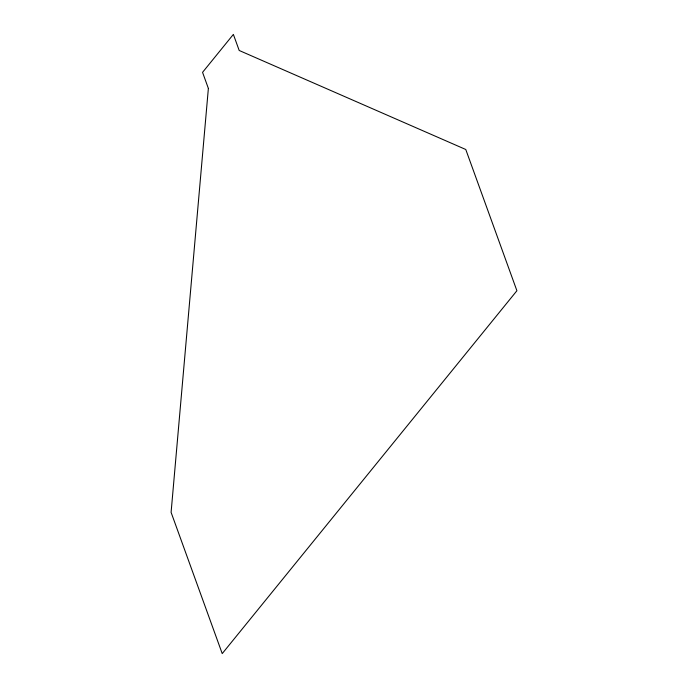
<?xml version="1.0" encoding="UTF-8"?>
<svg xmlns="http://www.w3.org/2000/svg" width="688" height="688" viewBox="0 0 688 688"><rect width="100%" height="100%" fill="white"/><g stroke="black" fill="none" stroke-linecap="round" stroke-linejoin="round"><path stroke-width="1.03" d="M208.369 88.417L171.097 512.362L222.224 653.6L516.903 290.732L465.776 149.494L239.192 50.473L233.37 34.4L202.556 72.343L208.369 88.417"/></g></svg>
